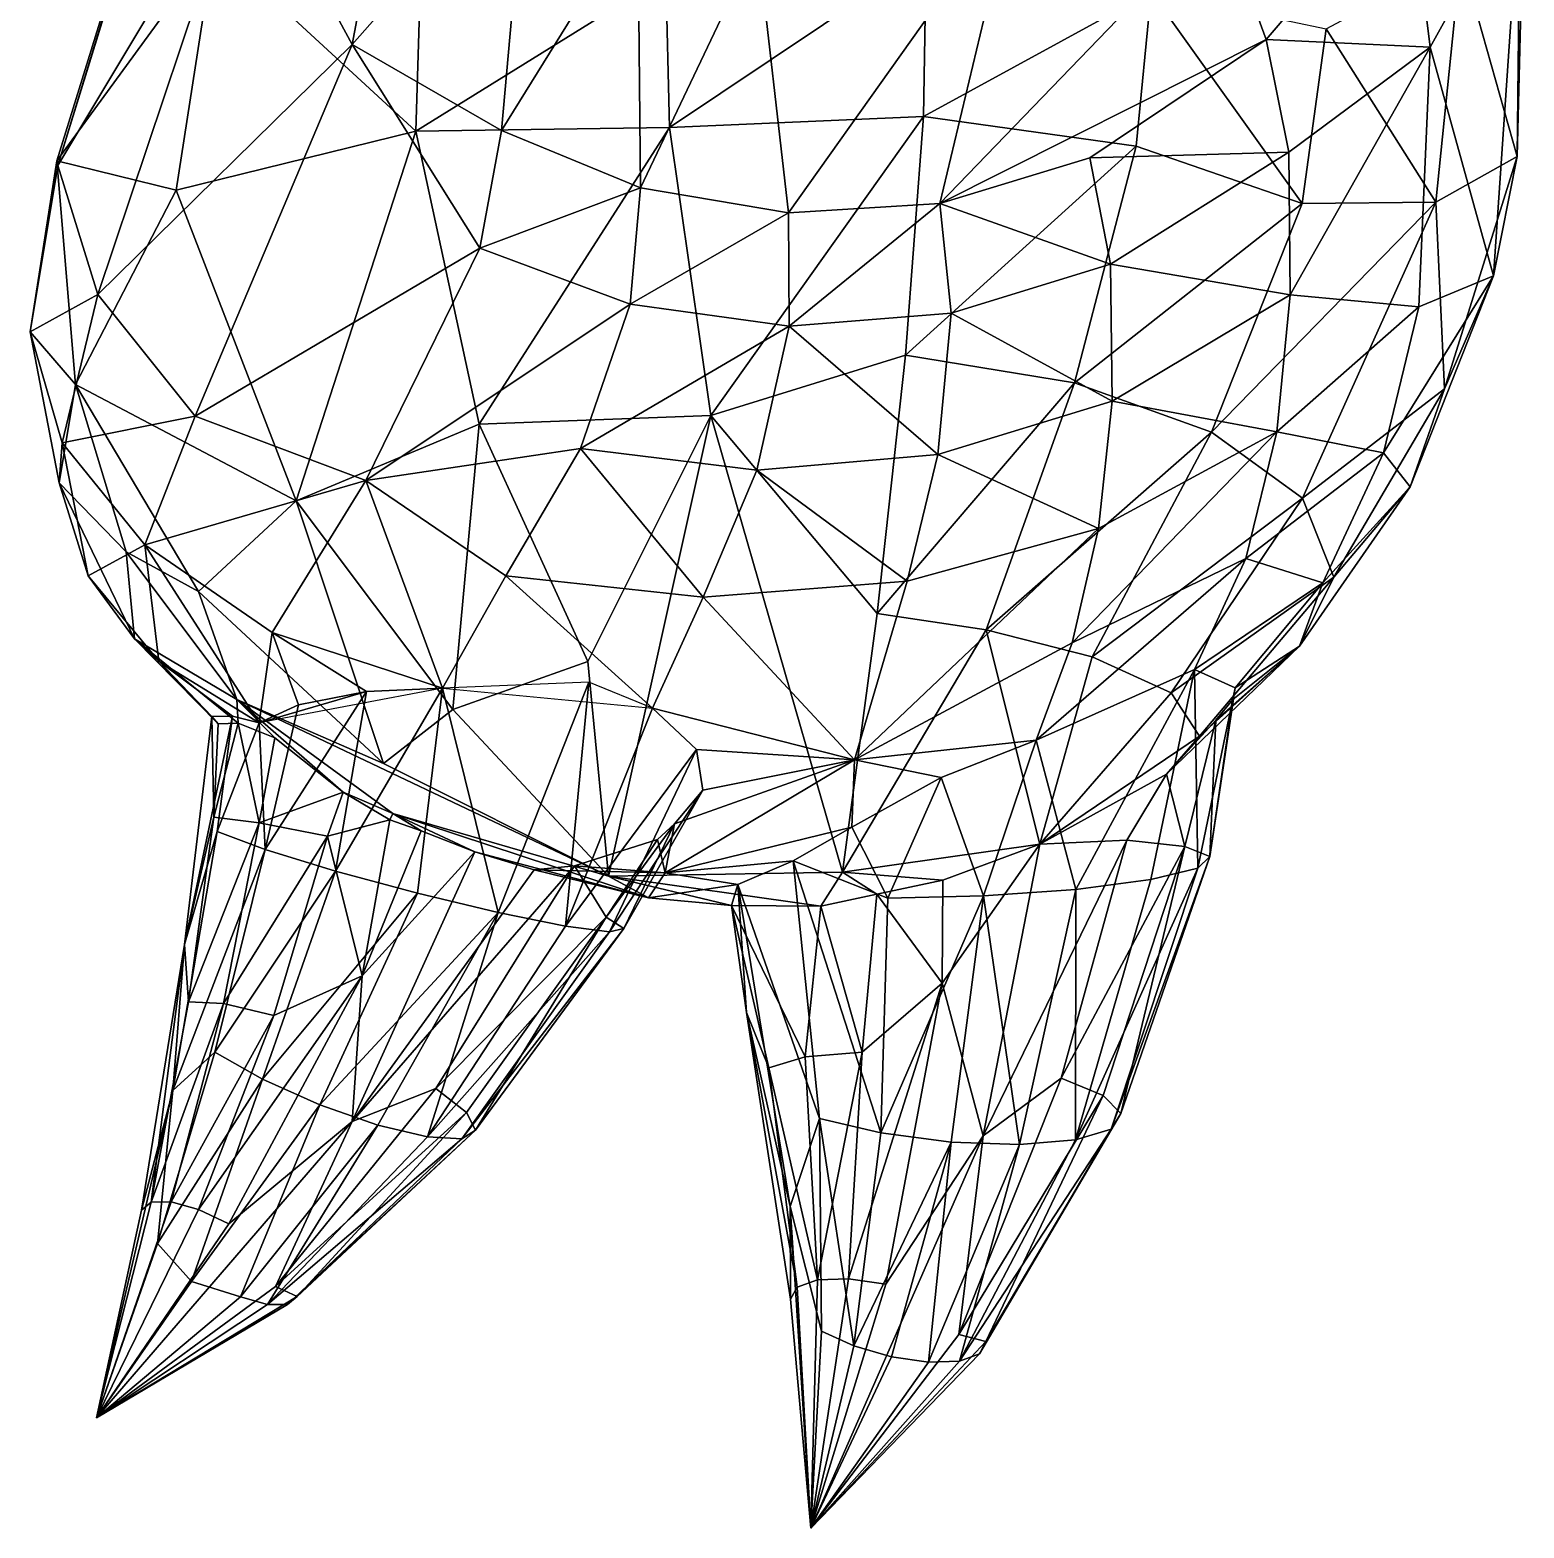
# Model space of a CAD drawing. Extents: x -1.1 to 1.1, y -4.3 to 7.3.
# Drawn here: x -0.6603 to -0.5127, y -1.9903 to -1.8422 of the extents above; entities that cross this region are included whole.
import ezdxf

# ---------------------------------------------------------------- set-up
doc = ezdxf.new("R2010")
doc.units = 0
doc.layers.add('T_REX$LWO', color=1, linetype='CONTINUOUS')

msp = doc.modelspace()

# ---------------------------------------------------------------- linework, layer by layer
at = {"layer": 'T_REX$LWO'}
for points in [[(-0.64223, -1.80533, 2.55709), (-0.65767, -1.85516, 2.55037), (-0.65756, -1.85564, 2.56248)], [(-0.65767, -1.85516, 2.55037), (-0.64223, -1.80533, 2.55709), (-0.64211, -1.83386, 2.53863)], [(-0.65756, -1.85564, 2.56248), (-0.643, -1.80841, 2.57454), (-0.64223, -1.80533, 2.55709)], [(-0.643, -1.80841, 2.57454), (-0.65756, -1.85564, 2.56248), (-0.63891, -1.82449, 2.5877)], [(-0.63891, -1.82449, 2.5877), (-0.6285, -1.84369, 2.59936), (-0.62242, -1.8116, 2.60108)], [(-0.62242, -1.8116, 2.60108), (-0.6285, -1.84369, 2.59936), (-0.61124, -1.8241, 2.60564)], [(-0.65362, -1.86838, 2.57241), (-0.63891, -1.82449, 2.5877), (-0.65756, -1.85564, 2.56248)], [(-0.63891, -1.82449, 2.5877), (-0.65362, -1.86838, 2.57241), (-0.6285, -1.84369, 2.59936)], [(-0.6285, -1.84369, 2.59936), (-0.61373, -1.85217, 2.60741), (-0.61124, -1.8241, 2.60564)], [(-0.61124, -1.8241, 2.60564), (-0.61373, -1.85217, 2.60741), (-0.60028, -1.83044, 2.60707)], [(-0.62145, -1.82741, 2.52496), (-0.6222, -1.85223, 2.51306), (-0.64211, -1.83386, 2.53863)], [(-0.6222, -1.85223, 2.51306), (-0.62145, -1.82741, 2.52496), (-0.5975, -1.8369, 2.50441)], [(-0.54276, -1.8307, 2.59555), (-0.53818, -1.84317, 2.59489), (-0.52414, -1.82672, 2.58456)], [(-0.52414, -1.82672, 2.58456), (-0.53818, -1.84317, 2.59489), (-0.52199, -1.84393, 2.57972)], [(-0.52414, -1.82672, 2.58456), (-0.52199, -1.84393, 2.57972), (-0.51309, -1.82791, 2.56626)], [(-0.51309, -1.82791, 2.56626), (-0.52199, -1.84393, 2.57972), (-0.51572, -1.86653, 2.55155)], [(-0.51272, -1.82702, 2.5495), (-0.51339, -1.85474, 2.54199), (-0.51897, -1.83502, 2.53351)], [(-0.51309, -1.82791, 2.56626), (-0.51572, -1.86653, 2.55155), (-0.51339, -1.85474, 2.54199)], [(-0.51272, -1.82702, 2.5495), (-0.51309, -1.82791, 2.56626), (-0.51339, -1.85474, 2.54199)], [(-0.58846, -1.83353, 2.60635), (-0.58539, -1.8603, 2.61071), (-0.56318, -1.82907, 2.60075)], [(-0.57043, -1.85938, 2.60813), (-0.56318, -1.82907, 2.60075), (-0.58539, -1.8603, 2.61071)], [(-0.56318, -1.82907, 2.60075), (-0.57043, -1.85938, 2.60813), (-0.54276, -1.8307, 2.59555)], [(-0.59999, -1.85783, 2.61061), (-0.60028, -1.83044, 2.60707), (-0.61373, -1.85217, 2.60741)], [(-0.60028, -1.83044, 2.60707), (-0.59999, -1.85783, 2.61061), (-0.58846, -1.83353, 2.60635)], [(-0.54276, -1.8307, 2.59555), (-0.57043, -1.85938, 2.60813), (-0.53818, -1.84317, 2.59489)], [(-0.58539, -1.8603, 2.61071), (-0.58846, -1.83353, 2.60635), (-0.59999, -1.85783, 2.61061)], [(-0.64211, -1.83386, 2.53863), (-0.64587, -1.85806, 2.53342), (-0.65767, -1.85516, 2.55037)], [(-0.64587, -1.85806, 2.53342), (-0.64211, -1.83386, 2.53863), (-0.6222, -1.85223, 2.51306)], [(-0.5975, -1.8369, 2.50441), (-0.57178, -1.83489, 2.49962), (-0.59715, -1.85187, 2.49708)], [(-0.57178, -1.83489, 2.49962), (-0.57205, -1.85078, 2.4908), (-0.59715, -1.85187, 2.49708)], [(-0.57178, -1.83489, 2.49962), (-0.54954, -1.83847, 2.50366), (-0.57205, -1.85078, 2.4908)], [(-0.51897, -1.83502, 2.53351), (-0.52142, -1.85924, 2.52412), (-0.53227, -1.84213, 2.5146)], [(-0.51897, -1.83502, 2.53351), (-0.51339, -1.85474, 2.54199), (-0.52142, -1.85924, 2.52412)], [(-0.5975, -1.8369, 2.50441), (-0.59715, -1.85187, 2.49708), (-0.6222, -1.85223, 2.51306)], [(-0.54954, -1.83847, 2.50366), (-0.55103, -1.85372, 2.49609), (-0.57205, -1.85078, 2.4908)], [(-0.55103, -1.85372, 2.49609), (-0.54954, -1.83847, 2.50366), (-0.53463, -1.85938, 2.50783)], [(-0.53227, -1.84213, 2.5146), (-0.53463, -1.85938, 2.50783), (-0.54954, -1.83847, 2.50366)], [(-0.53227, -1.84213, 2.5146), (-0.52142, -1.85924, 2.52412), (-0.53463, -1.85938, 2.50783)], [(-0.64401, -1.88041, 2.58067), (-0.6285, -1.84369, 2.59936), (-0.65362, -1.86838, 2.57241)], [(-0.6285, -1.84369, 2.59936), (-0.64401, -1.88041, 2.58067), (-0.61587, -1.86381, 2.60537)], [(-0.6285, -1.84369, 2.59936), (-0.61587, -1.86381, 2.60537), (-0.61373, -1.85217, 2.60741)], [(-0.57043, -1.85938, 2.60813), (-0.5556, -1.85488, 2.60331), (-0.53818, -1.84317, 2.59489)], [(-0.53818, -1.84317, 2.59489), (-0.5556, -1.85488, 2.60331), (-0.53595, -1.85432, 2.59216)], [(-0.53818, -1.84317, 2.59489), (-0.53595, -1.85432, 2.59216), (-0.52199, -1.84393, 2.57972)], [(-0.53595, -1.85432, 2.59216), (-0.53582, -1.8684, 2.58429), (-0.52199, -1.84393, 2.57972)], [(-0.52199, -1.84393, 2.57972), (-0.53582, -1.8684, 2.58429), (-0.5231, -1.8696, 2.56532)], [(-0.52199, -1.84393, 2.57972), (-0.5231, -1.8696, 2.56532), (-0.51572, -1.86653, 2.55155)], [(-0.59715, -1.85187, 2.49708), (-0.57205, -1.85078, 2.4908), (-0.59305, -1.88032, 2.49187)], [(-0.57383, -1.87436, 2.48772), (-0.59305, -1.88032, 2.49187), (-0.57205, -1.85078, 2.4908)], [(-0.57205, -1.85078, 2.4908), (-0.55103, -1.85372, 2.49609), (-0.57383, -1.87436, 2.48772)], [(-0.64587, -1.85806, 2.53342), (-0.6222, -1.85223, 2.51306), (-0.63402, -1.88876, 2.52046)], [(-0.61596, -1.88119, 2.50553), (-0.63402, -1.88876, 2.52046), (-0.6222, -1.85223, 2.51306)], [(-0.6222, -1.85223, 2.51306), (-0.59715, -1.85187, 2.49708), (-0.61596, -1.88119, 2.50553)], [(-0.59305, -1.88032, 2.49187), (-0.61596, -1.88119, 2.50553), (-0.59715, -1.85187, 2.49708)], [(-0.61373, -1.85217, 2.60741), (-0.61587, -1.86381, 2.60537), (-0.59999, -1.85783, 2.61061)], [(-0.55103, -1.85372, 2.49609), (-0.55712, -1.87712, 2.49188), (-0.57383, -1.87436, 2.48772)], [(-0.55103, -1.85372, 2.49609), (-0.53463, -1.85938, 2.50783), (-0.55712, -1.87712, 2.49188)], [(-0.5556, -1.85488, 2.60331), (-0.55356, -1.86539, 2.60156), (-0.53595, -1.85432, 2.59216)], [(-0.53595, -1.85432, 2.59216), (-0.55356, -1.86539, 2.60156), (-0.53582, -1.8684, 2.58429)], [(-0.65767, -1.85516, 2.55037), (-0.65581, -1.87726, 2.54492), (-0.66032, -1.87207, 2.55822)], [(-0.66032, -1.87207, 2.55822), (-0.65756, -1.85564, 2.56248), (-0.65767, -1.85516, 2.55037)], [(-0.65756, -1.85564, 2.56248), (-0.66032, -1.87207, 2.55822), (-0.65362, -1.86838, 2.57241)], [(-0.65581, -1.87726, 2.54492), (-0.65767, -1.85516, 2.55037), (-0.64587, -1.85806, 2.53342)], [(-0.5556, -1.85488, 2.60331), (-0.57043, -1.85938, 2.60813), (-0.55356, -1.86539, 2.60156)], [(-0.51339, -1.85474, 2.54199), (-0.52056, -1.8777, 2.53416), (-0.52142, -1.85924, 2.52412)], [(-0.51339, -1.85474, 2.54199), (-0.51572, -1.86653, 2.55155), (-0.52056, -1.8777, 2.53416)], [(-0.65581, -1.87726, 2.54492), (-0.64587, -1.85806, 2.53342), (-0.63402, -1.88876, 2.52046)], [(-0.60104, -1.86934, 2.60914), (-0.59999, -1.85783, 2.61061), (-0.61587, -1.86381, 2.60537)], [(-0.59999, -1.85783, 2.61061), (-0.60104, -1.86934, 2.60914), (-0.58539, -1.8603, 2.61071)], [(-0.58532, -1.8715, 2.6095), (-0.58539, -1.8603, 2.61071), (-0.60104, -1.86934, 2.60914)], [(-0.58539, -1.8603, 2.61071), (-0.58532, -1.8715, 2.6095), (-0.57043, -1.85938, 2.60813)], [(-0.5693, -1.87022, 2.60685), (-0.57043, -1.85938, 2.60813), (-0.58532, -1.8715, 2.6095)], [(-0.57043, -1.85938, 2.60813), (-0.5693, -1.87022, 2.60685), (-0.55356, -1.86539, 2.60156)], [(-0.53463, -1.85938, 2.50783), (-0.5436, -1.88198, 2.50133), (-0.55712, -1.87712, 2.49188)], [(-0.53463, -1.85938, 2.50783), (-0.52142, -1.85924, 2.52412), (-0.5436, -1.88198, 2.50133)], [(-0.52142, -1.85924, 2.52412), (-0.5346, -1.88851, 2.51268), (-0.5436, -1.88198, 2.50133)], [(-0.52142, -1.85924, 2.52412), (-0.52056, -1.8777, 2.53416), (-0.5346, -1.88851, 2.51268)], [(-0.62713, -1.88676, 2.5908), (-0.61587, -1.86381, 2.60537), (-0.64401, -1.88041, 2.58067)], [(-0.61587, -1.86381, 2.60537), (-0.62713, -1.88676, 2.5908), (-0.60104, -1.86934, 2.60914)], [(-0.55356, -1.86539, 2.60156), (-0.5693, -1.87022, 2.60685), (-0.5534, -1.87892, 2.59293)], [(-0.55356, -1.86539, 2.60156), (-0.5534, -1.87892, 2.59293), (-0.53582, -1.8684, 2.58429)], [(-0.51572, -1.86653, 2.55155), (-0.52661, -1.88402, 2.55583), (-0.52397, -1.88739, 2.54085)], [(-0.5231, -1.8696, 2.56532), (-0.52661, -1.88402, 2.55583), (-0.51572, -1.86653, 2.55155)], [(-0.51572, -1.86653, 2.55155), (-0.52397, -1.88739, 2.54085), (-0.52056, -1.8777, 2.53416)], [(-0.65714, -1.88302, 2.56485), (-0.65362, -1.86838, 2.57241), (-0.66032, -1.87207, 2.55822)], [(-0.65362, -1.86838, 2.57241), (-0.65714, -1.88302, 2.56485), (-0.64401, -1.88041, 2.58067)], [(-0.62713, -1.88676, 2.5908), (-0.60593, -1.8836, 2.60093), (-0.60104, -1.86934, 2.60914)], [(-0.60104, -1.86934, 2.60914), (-0.60593, -1.8836, 2.60093), (-0.58532, -1.8715, 2.6095)], [(-0.53582, -1.8684, 2.58429), (-0.5534, -1.87892, 2.59293), (-0.53715, -1.88195, 2.57373)], [(-0.53582, -1.8684, 2.58429), (-0.53715, -1.88195, 2.57373), (-0.5231, -1.8696, 2.56532)], [(-0.5693, -1.87022, 2.60685), (-0.58532, -1.8715, 2.6095), (-0.57063, -1.88417, 2.59823)], [(-0.57063, -1.88417, 2.59823), (-0.5534, -1.87892, 2.59293), (-0.5693, -1.87022, 2.60685)], [(-0.5231, -1.8696, 2.56532), (-0.53715, -1.88195, 2.57373), (-0.52661, -1.88402, 2.55583)], [(-0.66032, -1.87207, 2.55822), (-0.65745, -1.88697, 2.55121), (-0.65714, -1.88302, 2.56485)], [(-0.65745, -1.88697, 2.55121), (-0.66032, -1.87207, 2.55822), (-0.65581, -1.87726, 2.54492)], [(-0.60593, -1.8836, 2.60093), (-0.5885, -1.88574, 2.60103), (-0.58532, -1.8715, 2.6095)], [(-0.5885, -1.88574, 2.60103), (-0.57063, -1.88417, 2.59823), (-0.58532, -1.8715, 2.6095)], [(-0.57664, -1.89988, 2.48937), (-0.59305, -1.88032, 2.49187), (-0.57383, -1.87436, 2.48772)], [(-0.57383, -1.87436, 2.48772), (-0.55712, -1.87712, 2.49188), (-0.57664, -1.89988, 2.48937)], [(-0.65581, -1.87726, 2.54492), (-0.65082, -1.8938, 2.54074), (-0.65745, -1.88697, 2.55121)], [(-0.64366, -1.89772, 2.53176), (-0.65581, -1.87726, 2.54492), (-0.63402, -1.88876, 2.52046)], [(-0.65581, -1.87726, 2.54492), (-0.64366, -1.89772, 2.53176), (-0.65082, -1.8938, 2.54074)], [(-0.55712, -1.87712, 2.49188), (-0.56585, -1.9015, 2.49175), (-0.57664, -1.89988, 2.48937)], [(-0.55712, -1.87712, 2.49188), (-0.5436, -1.88198, 2.50133), (-0.56585, -1.9015, 2.49175)], [(-0.52056, -1.8777, 2.53416), (-0.53151, -1.89629, 2.52256), (-0.5346, -1.88851, 2.51268)], [(-0.52056, -1.8777, 2.53416), (-0.52397, -1.88739, 2.54085), (-0.53151, -1.89629, 2.52256)], [(-0.5534, -1.87892, 2.59293), (-0.57063, -1.88417, 2.59823), (-0.55477, -1.89149, 2.58071)], [(-0.5534, -1.87892, 2.59293), (-0.55477, -1.89149, 2.58071), (-0.53715, -1.88195, 2.57373)], [(-0.64897, -1.89311, 2.56981), (-0.64401, -1.88041, 2.58067), (-0.65714, -1.88302, 2.56485)], [(-0.64401, -1.88041, 2.58067), (-0.64897, -1.89311, 2.56981), (-0.62713, -1.88676, 2.5908)], [(-0.63402, -1.88876, 2.52046), (-0.61596, -1.88119, 2.50553), (-0.61854, -1.90939, 2.50841)], [(-0.60522, -1.90464, 2.4997), (-0.61854, -1.90939, 2.50841), (-0.61596, -1.88119, 2.50553)], [(-0.61596, -1.88119, 2.50553), (-0.59305, -1.88032, 2.49187), (-0.60522, -1.90464, 2.4997)], [(-0.60522, -1.90464, 2.4997), (-0.59305, -1.88032, 2.49187), (-0.60318, -1.92583, 2.5002)], [(-0.58004, -1.92546, 2.49349), (-0.60318, -1.92583, 2.5002), (-0.59305, -1.88032, 2.49187)], [(-0.59305, -1.88032, 2.49187), (-0.57664, -1.89988, 2.48937), (-0.58004, -1.92546, 2.49349)], [(-0.5436, -1.88198, 2.50133), (-0.55537, -1.90418, 2.49721), (-0.56585, -1.9015, 2.49175)], [(-0.54021, -1.89446, 2.56126), (-0.53715, -1.88195, 2.57373), (-0.55737, -1.90278, 2.56625)], [(-0.55477, -1.89149, 2.58071), (-0.55737, -1.90278, 2.56625), (-0.53715, -1.88195, 2.57373)], [(-0.5436, -1.88198, 2.50133), (-0.5346, -1.88851, 2.51268), (-0.55537, -1.90418, 2.49721)], [(-0.53715, -1.88195, 2.57373), (-0.54021, -1.89446, 2.56126), (-0.52661, -1.88402, 2.55583)], [(-0.65459, -1.89618, 2.55488), (-0.65714, -1.88302, 2.56485), (-0.65745, -1.88697, 2.55121)], [(-0.65714, -1.88302, 2.56485), (-0.65459, -1.89618, 2.55488), (-0.64897, -1.89311, 2.56981)], [(-0.62713, -1.88676, 2.5908), (-0.61332, -1.89618, 2.58909), (-0.60593, -1.8836, 2.60093)], [(-0.61332, -1.89618, 2.58909), (-0.59383, -1.89829, 2.58861), (-0.60593, -1.8836, 2.60093)], [(-0.5885, -1.88574, 2.60103), (-0.60593, -1.8836, 2.60093), (-0.59383, -1.89829, 2.58861)], [(-0.52661, -1.88402, 2.55583), (-0.54021, -1.89446, 2.56126), (-0.53259, -1.89685, 2.54485)], [(-0.52661, -1.88402, 2.55583), (-0.53259, -1.89685, 2.54485), (-0.52397, -1.88739, 2.54085)], [(-0.57063, -1.88417, 2.59823), (-0.5885, -1.88574, 2.60103), (-0.57365, -1.8967, 2.58565)], [(-0.57365, -1.8967, 2.58565), (-0.55477, -1.89149, 2.58071), (-0.57063, -1.88417, 2.59823)], [(-0.65001, -1.9024, 2.54426), (-0.65459, -1.89618, 2.55488), (-0.65745, -1.88697, 2.55121)], [(-0.65745, -1.88697, 2.55121), (-0.65082, -1.8938, 2.54074), (-0.65001, -1.9024, 2.54426)], [(-0.63639, -1.90176, 2.57338), (-0.62713, -1.88676, 2.5908), (-0.64897, -1.89311, 2.56981)], [(-0.63639, -1.90176, 2.57338), (-0.61956, -1.90728, 2.57478), (-0.62713, -1.88676, 2.5908)], [(-0.61332, -1.89618, 2.58909), (-0.62713, -1.88676, 2.5908), (-0.61956, -1.90728, 2.57478)], [(-0.59383, -1.89829, 2.58861), (-0.57365, -1.8967, 2.58565), (-0.5885, -1.88574, 2.60103)], [(-0.5346, -1.88851, 2.51268), (-0.54758, -1.90774, 2.50378), (-0.55537, -1.90418, 2.49721)], [(-0.5346, -1.88851, 2.51268), (-0.53151, -1.89629, 2.52256), (-0.54758, -1.90774, 2.50378)], [(-0.52397, -1.88739, 2.54085), (-0.53259, -1.89685, 2.54485), (-0.53489, -1.90313, 2.527)], [(-0.53489, -1.90313, 2.527), (-0.53151, -1.89629, 2.52256), (-0.52397, -1.88739, 2.54085)], [(-0.64366, -1.89772, 2.53176), (-0.63402, -1.88876, 2.52046), (-0.62538, -1.91472, 2.51497)], [(-0.61854, -1.90939, 2.50841), (-0.62538, -1.91472, 2.51497), (-0.63402, -1.88876, 2.52046)], [(-0.57365, -1.8967, 2.58565), (-0.57885, -1.91435, 2.56057), (-0.55477, -1.89149, 2.58071)], [(-0.57885, -1.91435, 2.56057), (-0.55737, -1.90278, 2.56625), (-0.55477, -1.89149, 2.58071)], [(-0.64759, -1.90461, 2.557), (-0.64897, -1.89311, 2.56981), (-0.65459, -1.89618, 2.55488)], [(-0.63989, -1.9084, 2.53102), (-0.65001, -1.9024, 2.54426), (-0.65082, -1.8938, 2.54074)], [(-0.65082, -1.8938, 2.54074), (-0.64366, -1.89772, 2.53176), (-0.63989, -1.9084, 2.53102)], [(-0.63767, -1.9107, 2.5594), (-0.63639, -1.90176, 2.57338), (-0.64897, -1.89311, 2.56981)], [(-0.64759, -1.90461, 2.557), (-0.63767, -1.9107, 2.5594), (-0.64897, -1.89311, 2.56981)], [(-0.56091, -1.9124, 2.55097), (-0.54529, -1.90542, 2.54769), (-0.54021, -1.89446, 2.56126)], [(-0.56091, -1.9124, 2.55097), (-0.54021, -1.89446, 2.56126), (-0.55737, -1.90278, 2.56625)], [(-0.54021, -1.89446, 2.56126), (-0.54529, -1.90542, 2.54769), (-0.53259, -1.89685, 2.54485)], [(-0.65459, -1.89618, 2.55488), (-0.65001, -1.9024, 2.54426), (-0.64759, -1.90461, 2.557)], [(-0.61956, -1.90728, 2.57478), (-0.59882, -1.90925, 2.57367), (-0.61332, -1.89618, 2.58909)], [(-0.59383, -1.89829, 2.58861), (-0.61332, -1.89618, 2.58909), (-0.59882, -1.90925, 2.57367)], [(-0.57365, -1.8967, 2.58565), (-0.59383, -1.89829, 2.58861), (-0.57885, -1.91435, 2.56057)], [(-0.53151, -1.89629, 2.52256), (-0.54478, -1.91201, 2.5095), (-0.54758, -1.90774, 2.50378)], [(-0.54529, -1.90542, 2.54769), (-0.54126, -1.90723, 2.53248), (-0.53259, -1.89685, 2.54485)], [(-0.53151, -1.89629, 2.52256), (-0.53489, -1.90313, 2.527), (-0.54478, -1.91201, 2.5095)], [(-0.53259, -1.89685, 2.54485), (-0.54126, -1.90723, 2.53248), (-0.53489, -1.90313, 2.527)], [(-0.62538, -1.91472, 2.51497), (-0.63989, -1.9084, 2.53102), (-0.64366, -1.89772, 2.53176)], [(-0.59882, -1.90925, 2.57367), (-0.57885, -1.91435, 2.56057), (-0.59383, -1.89829, 2.58861)], [(-0.56585, -1.9015, 2.49175), (-0.58004, -1.92546, 2.49349), (-0.57664, -1.89988, 2.48937)], [(-0.63767, -1.9107, 2.5594), (-0.6338, -1.90893, 2.56464), (-0.63639, -1.90176, 2.57338)], [(-0.61956, -1.90728, 2.57478), (-0.63639, -1.90176, 2.57338), (-0.62707, -1.90759, 2.57022)], [(-0.6338, -1.90893, 2.56464), (-0.62707, -1.90759, 2.57022), (-0.63639, -1.90176, 2.57338)], [(-0.58004, -1.92546, 2.49349), (-0.56585, -1.9015, 2.49175), (-0.56057, -1.92269, 2.50337)], [(-0.55537, -1.90418, 2.49721), (-0.56057, -1.92269, 2.50337), (-0.56585, -1.9015, 2.49175)], [(-0.64173, -1.91078, 2.54075), (-0.64235, -1.91007, 2.54571), (-0.65001, -1.9024, 2.54426)], [(-0.64235, -1.91007, 2.54571), (-0.64759, -1.90461, 2.557), (-0.65001, -1.9024, 2.54426)], [(-0.63989, -1.9084, 2.53102), (-0.63976, -1.91074, 2.53562), (-0.65001, -1.9024, 2.54426)], [(-0.63976, -1.91074, 2.53562), (-0.64173, -1.91078, 2.54075), (-0.65001, -1.9024, 2.54426)], [(-0.57885, -1.91435, 2.56057), (-0.56091, -1.9124, 2.55097), (-0.55737, -1.90278, 2.56625)], [(-0.54317, -1.91044, 2.52301), (-0.54804, -1.91577, 2.51177), (-0.53489, -1.90313, 2.527)], [(-0.54804, -1.91577, 2.51177), (-0.54478, -1.91201, 2.5095), (-0.53489, -1.90313, 2.527)], [(-0.5415, -1.9084, 2.52869), (-0.54317, -1.91044, 2.52301), (-0.53489, -1.90313, 2.527)], [(-0.5415, -1.9084, 2.52869), (-0.53489, -1.90313, 2.527), (-0.54126, -1.90723, 2.53248)], [(-0.64235, -1.91007, 2.54571), (-0.6403, -1.91004, 2.55535), (-0.64759, -1.90461, 2.557)], [(-0.6403, -1.91004, 2.55535), (-0.63767, -1.9107, 2.5594), (-0.64759, -1.90461, 2.557)], [(-0.61854, -1.90939, 2.50841), (-0.60522, -1.90464, 2.4997), (-0.60318, -1.92583, 2.5002)], [(-0.54758, -1.90774, 2.50378), (-0.56057, -1.92269, 2.50337), (-0.55537, -1.90418, 2.49721)], [(-0.54529, -1.90542, 2.54769), (-0.56091, -1.9124, 2.55097), (-0.55701, -1.92715, 2.54739)], [(-0.54529, -1.90542, 2.54769), (-0.55701, -1.92715, 2.54739), (-0.54958, -1.92618, 2.54391)], [(-0.54529, -1.90542, 2.54769), (-0.54958, -1.92618, 2.54391), (-0.54494, -1.92504, 2.53731)], [(-0.54126, -1.90723, 2.53248), (-0.54529, -1.90542, 2.54769), (-0.54494, -1.92504, 2.53731)], [(-0.61956, -1.90728, 2.57478), (-0.63767, -1.9107, 2.5594), (-0.62707, -1.90759, 2.57022)], [(-0.6338, -1.90893, 2.56464), (-0.62707, -1.90759, 2.57022), (-0.63767, -1.9107, 2.5594)], [(-0.62707, -1.90759, 2.57022), (-0.6371, -1.92321, 2.56265), (-0.63013, -1.92535, 2.56878)], [(-0.62707, -1.90759, 2.57022), (-0.6338, -1.90893, 2.56464), (-0.6371, -1.92321, 2.56265)], [(-0.61956, -1.90728, 2.57478), (-0.63013, -1.92535, 2.56878), (-0.62204, -1.92754, 2.57223)], [(-0.61956, -1.90728, 2.57478), (-0.62707, -1.90759, 2.57022), (-0.63013, -1.92535, 2.56878)], [(-0.61956, -1.90728, 2.57478), (-0.62204, -1.92754, 2.57223), (-0.61406, -1.92945, 2.57247)], [(-0.60511, -1.90668, 2.57648), (-0.61956, -1.90728, 2.57478), (-0.61406, -1.92945, 2.57247)], [(-0.60741, -1.93078, 2.56946), (-0.60511, -1.90668, 2.57648), (-0.61406, -1.92945, 2.57247)], [(-0.59882, -1.90925, 2.57367), (-0.60511, -1.90668, 2.57648), (-0.60741, -1.93078, 2.56946)], [(-0.54758, -1.90774, 2.50378), (-0.54478, -1.91201, 2.5095), (-0.56057, -1.92269, 2.50337)], [(-0.54494, -1.92504, 2.53731), (-0.54377, -1.9239, 2.5286), (-0.54126, -1.90723, 2.53248)], [(-0.5415, -1.9084, 2.52869), (-0.54126, -1.90723, 2.53248), (-0.54377, -1.9239, 2.5286)], [(-0.62448, -1.91965, 2.52136), (-0.62939, -1.91756, 2.52829), (-0.63989, -1.9084, 2.53102)], [(-0.62939, -1.91756, 2.52829), (-0.63612, -1.91219, 2.53083), (-0.63989, -1.9084, 2.53102)], [(-0.63612, -1.91219, 2.53083), (-0.63976, -1.91074, 2.53562), (-0.63989, -1.9084, 2.53102)], [(-0.60318, -1.92583, 2.5002), (-0.62448, -1.91965, 2.52136), (-0.63989, -1.9084, 2.53102)], [(-0.63989, -1.9084, 2.53102), (-0.62538, -1.91472, 2.51497), (-0.60318, -1.92583, 2.5002)], [(-0.6338, -1.90893, 2.56464), (-0.63767, -1.9107, 2.5594), (-0.6371, -1.92321, 2.56265)], [(-0.59447, -1.91332, 2.56569), (-0.59882, -1.90925, 2.57367), (-0.60741, -1.93078, 2.56946)], [(-0.59882, -1.90925, 2.57367), (-0.59447, -1.91332, 2.56569), (-0.57885, -1.91435, 2.56057)], [(-0.54317, -1.91044, 2.52301), (-0.5415, -1.9084, 2.52869), (-0.54377, -1.9239, 2.5286)], [(-0.64184, -1.92144, 2.55476), (-0.6403, -1.91004, 2.55535), (-0.64506, -1.93258, 2.54587)], [(-0.6403, -1.91004, 2.55535), (-0.64235, -1.91007, 2.54571), (-0.64506, -1.93258, 2.54587)], [(-0.64506, -1.93258, 2.54587), (-0.64235, -1.91007, 2.54571), (-0.64216, -1.92001, 2.53858)], [(-0.64173, -1.91078, 2.54075), (-0.64216, -1.92001, 2.53858), (-0.64235, -1.91007, 2.54571)], [(-0.64216, -1.92001, 2.53858), (-0.63976, -1.91074, 2.53562), (-0.63769, -1.92056, 2.53277)], [(-0.64173, -1.91078, 2.54075), (-0.63976, -1.91074, 2.53562), (-0.64216, -1.92001, 2.53858)], [(-0.63767, -1.9107, 2.5594), (-0.6403, -1.91004, 2.55535), (-0.64184, -1.92144, 2.55476)], [(-0.63767, -1.9107, 2.5594), (-0.64184, -1.92144, 2.55476), (-0.6371, -1.92321, 2.56265)], [(-0.63612, -1.91219, 2.53083), (-0.63769, -1.92056, 2.53277), (-0.63976, -1.91074, 2.53562)], [(-0.62538, -1.91472, 2.51497), (-0.61854, -1.90939, 2.50841), (-0.60318, -1.92583, 2.5002)], [(-0.54804, -1.91577, 2.51177), (-0.54317, -1.91044, 2.52301), (-0.54623, -1.92293, 2.51911)], [(-0.54623, -1.92293, 2.51911), (-0.54317, -1.91044, 2.52301), (-0.54377, -1.9239, 2.5286)], [(-0.63612, -1.91219, 2.53083), (-0.62939, -1.91756, 2.52829), (-0.63769, -1.92056, 2.53277)], [(-0.54478, -1.91201, 2.5095), (-0.54804, -1.91577, 2.51177), (-0.56057, -1.92269, 2.50337)], [(-0.60306, -1.93133, 2.56365), (-0.59447, -1.91332, 2.56569), (-0.60741, -1.93078, 2.56946)], [(-0.59384, -1.91734, 2.55859), (-0.59447, -1.91332, 2.56569), (-0.60306, -1.93133, 2.56365)], [(-0.59384, -1.91734, 2.55859), (-0.57885, -1.91435, 2.56057), (-0.59447, -1.91332, 2.56569)], [(-0.57029, -1.9161, 2.54859), (-0.56091, -1.9124, 2.55097), (-0.57885, -1.91435, 2.56057)], [(-0.57029, -1.9161, 2.54859), (-0.56613, -1.9278, 2.54724), (-0.56091, -1.9124, 2.55097)], [(-0.55701, -1.92715, 2.54739), (-0.56091, -1.9124, 2.55097), (-0.56613, -1.9278, 2.54724)], [(-0.57885, -1.91435, 2.56057), (-0.59757, -1.92552, 2.53819), (-0.57912, -1.921, 2.5424)], [(-0.57885, -1.91435, 2.56057), (-0.59666, -1.92068, 2.5508), (-0.59757, -1.92552, 2.53819)], [(-0.59384, -1.91734, 2.55859), (-0.59666, -1.92068, 2.5508), (-0.57885, -1.91435, 2.56057)], [(-0.57912, -1.921, 2.5424), (-0.57029, -1.9161, 2.54859), (-0.57885, -1.91435, 2.56057)], [(-0.57029, -1.9161, 2.54859), (-0.57912, -1.921, 2.5424), (-0.57558, -1.92803, 2.54347)], [(-0.57029, -1.9161, 2.54859), (-0.57558, -1.92803, 2.54347), (-0.56613, -1.9278, 2.54724)], [(-0.56057, -1.92269, 2.50337), (-0.54804, -1.91577, 2.51177), (-0.55196, -1.92228, 2.51028)], [(-0.55196, -1.92228, 2.51028), (-0.54804, -1.91577, 2.51177), (-0.54623, -1.92293, 2.51911)], [(-0.62939, -1.91756, 2.52829), (-0.63092, -1.92189, 2.52974), (-0.63769, -1.92056, 2.53277)], [(-0.62939, -1.91756, 2.52829), (-0.62478, -1.92029, 2.52876), (-0.63092, -1.92189, 2.52974)], [(-0.62478, -1.92029, 2.52876), (-0.62939, -1.91756, 2.52829), (-0.62448, -1.91965, 2.52136)], [(-0.60166, -1.93102, 2.55594), (-0.59384, -1.91734, 2.55859), (-0.60306, -1.93133, 2.56365)], [(-0.59666, -1.92068, 2.5508), (-0.59384, -1.91734, 2.55859), (-0.60166, -1.93102, 2.55594)], [(-0.62478, -1.92029, 2.52876), (-0.62448, -1.91965, 2.52136), (-0.62169, -1.92135, 2.52882)], [(-0.5992, -1.92798, 2.51804), (-0.61638, -1.92343, 2.53141), (-0.62448, -1.91965, 2.52136)], [(-0.61638, -1.92343, 2.53141), (-0.62169, -1.92135, 2.52882), (-0.62448, -1.91965, 2.52136)], [(-0.62448, -1.91965, 2.52136), (-0.60318, -1.92583, 2.5002), (-0.5992, -1.92798, 2.51804)], [(-0.64506, -1.93258, 2.54587), (-0.64216, -1.92001, 2.53858), (-0.64466, -1.93826, 2.53909)], [(-0.64216, -1.92001, 2.53858), (-0.63769, -1.92056, 2.53277), (-0.64466, -1.93826, 2.53909)], [(-0.64121, -1.93844, 2.53478), (-0.64466, -1.93826, 2.53909), (-0.63769, -1.92056, 2.53277)], [(-0.63769, -1.92056, 2.53277), (-0.63092, -1.92189, 2.52974), (-0.64121, -1.93844, 2.53478)], [(-0.63092, -1.92189, 2.52974), (-0.62478, -1.92029, 2.52876), (-0.6275, -1.9357, 2.53194)], [(-0.62478, -1.92029, 2.52876), (-0.62169, -1.92135, 2.52882), (-0.6275, -1.9357, 2.53194)], [(-0.60166, -1.93102, 2.55594), (-0.60341, -1.9299, 2.54748), (-0.59666, -1.92068, 2.5508)], [(-0.59834, -1.92221, 2.54738), (-0.59666, -1.92068, 2.5508), (-0.60341, -1.9299, 2.54748)], [(-0.59834, -1.92221, 2.54738), (-0.59757, -1.92552, 2.53819), (-0.59666, -1.92068, 2.5508)], [(-0.58492, -1.92433, 2.53642), (-0.57912, -1.921, 2.5424), (-0.59757, -1.92552, 2.53819)], [(-0.57912, -1.921, 2.5424), (-0.58492, -1.92433, 2.53642), (-0.57558, -1.92803, 2.54347)], [(-0.64622, -1.94703, 2.54939), (-0.64184, -1.92144, 2.55476), (-0.64506, -1.93258, 2.54587)], [(-0.6371, -1.92321, 2.56265), (-0.64184, -1.92144, 2.55476), (-0.64622, -1.94703, 2.54939)], [(-0.63624, -1.93962, 2.5325), (-0.64121, -1.93844, 2.53478), (-0.63092, -1.92189, 2.52974)], [(-0.63092, -1.92189, 2.52974), (-0.6275, -1.9357, 2.53194), (-0.63624, -1.93962, 2.5325)], [(-0.62169, -1.92135, 2.52882), (-0.61638, -1.92343, 2.53141), (-0.6275, -1.9357, 2.53194)], [(-0.60654, -1.92482, 2.53931), (-0.59834, -1.92221, 2.54738), (-0.60341, -1.9299, 2.54748)], [(-0.59834, -1.92221, 2.54738), (-0.60654, -1.92482, 2.53931), (-0.59757, -1.92552, 2.53819)], [(-0.56057, -1.92269, 2.50337), (-0.55196, -1.92228, 2.51028), (-0.56615, -1.95151, 2.50515)], [(-0.55196, -1.92228, 2.51028), (-0.55845, -1.94581, 2.5097), (-0.56615, -1.95151, 2.50515)], [(-0.55196, -1.92228, 2.51028), (-0.54623, -1.92293, 2.51911), (-0.55845, -1.94581, 2.5097)], [(-0.64207, -1.94325, 2.55665), (-0.6371, -1.92321, 2.56265), (-0.64622, -1.94703, 2.54939)], [(-0.63013, -1.92535, 2.56878), (-0.6371, -1.92321, 2.56265), (-0.64207, -1.94325, 2.55665)], [(-0.61638, -1.92343, 2.53141), (-0.61051, -1.92523, 2.53532), (-0.62849, -1.95008, 2.53543)], [(-0.6275, -1.9357, 2.53194), (-0.61638, -1.92343, 2.53141), (-0.62849, -1.95008, 2.53543)], [(-0.61051, -1.92523, 2.53532), (-0.61638, -1.92343, 2.53141), (-0.5992, -1.92798, 2.51804)], [(-0.56057, -1.92269, 2.50337), (-0.57015, -1.92623, 2.50005), (-0.58004, -1.92546, 2.49349)], [(-0.57015, -1.92623, 2.50005), (-0.56057, -1.92269, 2.50337), (-0.57021, -1.93641, 2.5016)], [(-0.57021, -1.93641, 2.5016), (-0.56057, -1.92269, 2.50337), (-0.56615, -1.95151, 2.50515)], [(-0.54623, -1.92293, 2.51911), (-0.55429, -1.94753, 2.51607), (-0.55845, -1.94581, 2.5097)], [(-0.55429, -1.94753, 2.51607), (-0.54623, -1.92293, 2.51911), (-0.55256, -1.9493, 2.52298)], [(-0.55256, -1.9493, 2.52298), (-0.54377, -1.9239, 2.5286), (-0.55351, -1.95083, 2.52936)], [(-0.54494, -1.92504, 2.53731), (-0.55351, -1.95083, 2.52936), (-0.54377, -1.9239, 2.5286)], [(-0.54377, -1.9239, 2.5286), (-0.55256, -1.9493, 2.52298), (-0.54623, -1.92293, 2.51911)], [(-0.63735, -1.9459, 2.56107), (-0.63013, -1.92535, 2.56878), (-0.64207, -1.94325, 2.55665)], [(-0.62204, -1.92754, 2.57223), (-0.63013, -1.92535, 2.56878), (-0.63735, -1.9459, 2.56107)], [(-0.61051, -1.92523, 2.53532), (-0.60654, -1.92482, 2.53931), (-0.62849, -1.95008, 2.53543)], [(-0.62021, -1.94681, 2.53945), (-0.62849, -1.95008, 2.53543), (-0.60654, -1.92482, 2.53931)], [(-0.60654, -1.92482, 2.53931), (-0.60341, -1.9299, 2.54748), (-0.62021, -1.94681, 2.53945)], [(-0.60654, -1.92482, 2.53931), (-0.61051, -1.92523, 2.53532), (-0.59757, -1.92552, 2.53819)], [(-0.5992, -1.92798, 2.51804), (-0.59757, -1.92552, 2.53819), (-0.61051, -1.92523, 2.53532)], [(-0.58004, -1.92546, 2.49349), (-0.58219, -1.92882, 2.50153), (-0.60318, -1.92583, 2.5002)], [(-0.5904, -1.92666, 2.5263), (-0.59757, -1.92552, 2.53819), (-0.5992, -1.92798, 2.51804)], [(-0.5904, -1.92666, 2.5263), (-0.58492, -1.92433, 2.53642), (-0.59757, -1.92552, 2.53819)], [(-0.58492, -1.92433, 2.53642), (-0.5904, -1.92666, 2.5263), (-0.58233, -1.94979, 2.5294)], [(-0.57558, -1.92803, 2.54347), (-0.58492, -1.92433, 2.53642), (-0.57626, -1.95121, 2.53427)], [(-0.58492, -1.92433, 2.53642), (-0.58233, -1.94979, 2.5294), (-0.57626, -1.95121, 2.53427)], [(-0.58219, -1.92882, 2.50153), (-0.58004, -1.92546, 2.49349), (-0.57666, -1.92763, 2.50022)], [(-0.57015, -1.92623, 2.50005), (-0.57666, -1.92763, 2.50022), (-0.58004, -1.92546, 2.49349)], [(-0.55351, -1.95083, 2.52936), (-0.54494, -1.92504, 2.53731), (-0.55703, -1.95191, 2.53424)], [(-0.54958, -1.92618, 2.54391), (-0.55703, -1.95191, 2.53424), (-0.54494, -1.92504, 2.53731)], [(-0.58219, -1.92882, 2.50153), (-0.591, -1.92873, 2.51013), (-0.60318, -1.92583, 2.5002)], [(-0.591, -1.92873, 2.51013), (-0.5992, -1.92798, 2.51804), (-0.60318, -1.92583, 2.5002)], [(-0.591, -1.92873, 2.51013), (-0.5904, -1.92666, 2.5263), (-0.5992, -1.92798, 2.51804)], [(-0.5904, -1.92666, 2.5263), (-0.591, -1.92873, 2.51013), (-0.58952, -1.93931, 2.51749)], [(-0.58233, -1.94979, 2.5294), (-0.5904, -1.92666, 2.5263), (-0.58522, -1.95848, 2.51987)], [(-0.5904, -1.92666, 2.5263), (-0.58952, -1.93931, 2.51749), (-0.58522, -1.95848, 2.51987)], [(-0.57666, -1.92763, 2.50022), (-0.57015, -1.92623, 2.50005), (-0.57021, -1.93641, 2.5016)], [(-0.54958, -1.92618, 2.54391), (-0.55701, -1.92715, 2.54739), (-0.55703, -1.95191, 2.53424)], [(-0.63169, -1.94843, 2.56351), (-0.62204, -1.92754, 2.57223), (-0.63735, -1.9459, 2.56107)], [(-0.61406, -1.92945, 2.57247), (-0.62204, -1.92754, 2.57223), (-0.63169, -1.94843, 2.56351)], [(-0.58219, -1.92882, 2.50153), (-0.57666, -1.92763, 2.50022), (-0.57812, -1.94324, 2.50221)], [(-0.57666, -1.92763, 2.50022), (-0.57021, -1.93641, 2.5016), (-0.57812, -1.94324, 2.50221)], [(-0.56932, -1.95211, 2.5369), (-0.56613, -1.9278, 2.54724), (-0.57626, -1.95121, 2.53427)], [(-0.57558, -1.92803, 2.54347), (-0.57626, -1.95121, 2.53427), (-0.56613, -1.9278, 2.54724)], [(-0.56613, -1.9278, 2.54724), (-0.56932, -1.95211, 2.5369), (-0.56257, -1.95236, 2.53689)], [(-0.55701, -1.92715, 2.54739), (-0.56613, -1.9278, 2.54724), (-0.56257, -1.95236, 2.53689)], [(-0.55701, -1.92715, 2.54739), (-0.56257, -1.95236, 2.53689), (-0.55703, -1.95191, 2.53424)], [(-0.62596, -1.95043, 2.5636), (-0.61406, -1.92945, 2.57247), (-0.63169, -1.94843, 2.56351)], [(-0.62596, -1.95043, 2.5636), (-0.62104, -1.95161, 2.56132), (-0.61406, -1.92945, 2.57247)], [(-0.60741, -1.93078, 2.56946), (-0.61406, -1.92945, 2.57247), (-0.62104, -1.95161, 2.56132)], [(-0.61721, -1.94919, 2.54519), (-0.62021, -1.94681, 2.53945), (-0.60341, -1.9299, 2.54748)], [(-0.61721, -1.94919, 2.54519), (-0.60341, -1.9299, 2.54748), (-0.61631, -1.95094, 2.55136)], [(-0.60341, -1.9299, 2.54748), (-0.60166, -1.93102, 2.55594), (-0.61631, -1.95094, 2.55136)], [(-0.58952, -1.93931, 2.51749), (-0.591, -1.92873, 2.51013), (-0.58734, -1.94477, 2.50976)], [(-0.591, -1.92873, 2.51013), (-0.58375, -1.94369, 2.50487), (-0.58734, -1.94477, 2.50976)], [(-0.591, -1.92873, 2.51013), (-0.58219, -1.92882, 2.50153), (-0.58375, -1.94369, 2.50487)], [(-0.58375, -1.94369, 2.50487), (-0.58219, -1.92882, 2.50153), (-0.57812, -1.94324, 2.50221)], [(-0.60306, -1.93133, 2.56365), (-0.60741, -1.93078, 2.56946), (-0.62104, -1.95161, 2.56132)], [(-0.61765, -1.95179, 2.55702), (-0.60306, -1.93133, 2.56365), (-0.62104, -1.95161, 2.56132)], [(-0.61631, -1.95094, 2.55136), (-0.60166, -1.93102, 2.55594), (-0.61765, -1.95179, 2.55702)], [(-0.60166, -1.93102, 2.55594), (-0.60306, -1.93133, 2.56365), (-0.61765, -1.95179, 2.55702)], [(-0.64932, -1.95883, 2.54089), (-0.64506, -1.93258, 2.54587), (-0.64836, -1.95804, 2.53785)], [(-0.64622, -1.94703, 2.54939), (-0.64506, -1.93258, 2.54587), (-0.64932, -1.95883, 2.54089)], [(-0.64506, -1.93258, 2.54587), (-0.64466, -1.93826, 2.53909), (-0.64836, -1.95804, 2.53785)], [(-0.64067, -1.96018, 2.53417), (-0.64368, -1.95877, 2.53421), (-0.6275, -1.9357, 2.53194)], [(-0.63624, -1.93962, 2.5325), (-0.6275, -1.9357, 2.53194), (-0.64368, -1.95877, 2.53421)], [(-0.6275, -1.9357, 2.53194), (-0.62849, -1.95008, 2.53543), (-0.64067, -1.96018, 2.53417)], [(-0.57812, -1.94324, 2.50221), (-0.57021, -1.93641, 2.5016), (-0.57945, -1.96562, 2.5038)], [(-0.57021, -1.93641, 2.5016), (-0.57578, -1.96614, 2.50367), (-0.57945, -1.96562, 2.5038)], [(-0.57021, -1.93641, 2.5016), (-0.56615, -1.95151, 2.50515), (-0.57578, -1.96614, 2.50367)], [(-0.64466, -1.93826, 2.53909), (-0.64121, -1.93844, 2.53478), (-0.64836, -1.95804, 2.53785)], [(-0.64638, -1.95802, 2.53551), (-0.64836, -1.95804, 2.53785), (-0.64121, -1.93844, 2.53478)], [(-0.64121, -1.93844, 2.53478), (-0.63624, -1.93962, 2.5325), (-0.64638, -1.95802, 2.53551)], [(-0.64368, -1.95877, 2.53421), (-0.64638, -1.95802, 2.53551), (-0.63624, -1.93962, 2.5325)], [(-0.58952, -1.93931, 2.51749), (-0.58518, -1.96765, 2.5114), (-0.58522, -1.95848, 2.51987)], [(-0.58518, -1.96765, 2.5114), (-0.58952, -1.93931, 2.51749), (-0.58454, -1.96644, 2.50798)], [(-0.58734, -1.94477, 2.50976), (-0.58454, -1.96644, 2.50798), (-0.58952, -1.93931, 2.51749)], [(-0.64773, -1.96214, 2.54716), (-0.64207, -1.94325, 2.55665), (-0.64622, -1.94703, 2.54939)], [(-0.63735, -1.9459, 2.56107), (-0.64207, -1.94325, 2.55665), (-0.64773, -1.96214, 2.54716)], [(-0.58375, -1.94369, 2.50487), (-0.57812, -1.94324, 2.50221), (-0.58253, -1.96572, 2.50531)], [(-0.57812, -1.94324, 2.50221), (-0.57945, -1.96562, 2.5038), (-0.58253, -1.96572, 2.50531)], [(-0.58375, -1.94369, 2.50487), (-0.58253, -1.96572, 2.50531), (-0.58734, -1.94477, 2.50976)], [(-0.58454, -1.96644, 2.50798), (-0.58734, -1.94477, 2.50976), (-0.58253, -1.96572, 2.50531)], [(-0.64436, -1.96588, 2.54976), (-0.63735, -1.9459, 2.56107), (-0.64773, -1.96214, 2.54716)], [(-0.63169, -1.94843, 2.56351), (-0.63735, -1.9459, 2.56107), (-0.64436, -1.96588, 2.54976)], [(-0.55845, -1.94581, 2.5097), (-0.56856, -1.97112, 2.50864), (-0.56615, -1.95151, 2.50515)], [(-0.55845, -1.94581, 2.5097), (-0.55429, -1.94753, 2.51607), (-0.56856, -1.97112, 2.50864)], [(-0.64622, -1.94703, 2.54939), (-0.64932, -1.95883, 2.54089), (-0.65374, -1.97937, 2.53435)], [(-0.64773, -1.96214, 2.54716), (-0.64622, -1.94703, 2.54939), (-0.65374, -1.97937, 2.53435)], [(-0.62021, -1.94681, 2.53945), (-0.61721, -1.94919, 2.54519), (-0.63608, -1.96637, 2.53874)], [(-0.63608, -1.96637, 2.53874), (-0.62849, -1.95008, 2.53543), (-0.62021, -1.94681, 2.53945)], [(-0.56856, -1.97112, 2.50864), (-0.55429, -1.94753, 2.51607), (-0.56588, -1.97182, 2.51442)], [(-0.55256, -1.9493, 2.52298), (-0.56588, -1.97182, 2.51442), (-0.55429, -1.94753, 2.51607)], [(-0.64436, -1.96588, 2.54976), (-0.63954, -1.96742, 2.55061), (-0.63169, -1.94843, 2.56351)], [(-0.62596, -1.95043, 2.5636), (-0.63169, -1.94843, 2.56351), (-0.63954, -1.96742, 2.55061)], [(-0.63608, -1.96637, 2.53874), (-0.61721, -1.94919, 2.54519), (-0.63394, -1.96736, 2.54393)], [(-0.61721, -1.94919, 2.54519), (-0.61631, -1.95094, 2.55136), (-0.63394, -1.96736, 2.54393)], [(-0.62849, -1.95008, 2.53543), (-0.63608, -1.96637, 2.53874), (-0.65374, -1.97937, 2.53435)], [(-0.64067, -1.96018, 2.53417), (-0.62849, -1.95008, 2.53543), (-0.65374, -1.97937, 2.53435)], [(-0.63954, -1.96742, 2.55061), (-0.63685, -1.96817, 2.54931), (-0.62596, -1.95043, 2.5636)], [(-0.62104, -1.95161, 2.56132), (-0.62596, -1.95043, 2.5636), (-0.63685, -1.96817, 2.54931)], [(-0.58233, -1.94979, 2.5294), (-0.58522, -1.95848, 2.51987), (-0.58214, -1.9708, 2.51837)], [(-0.57626, -1.95121, 2.53427), (-0.58233, -1.94979, 2.5294), (-0.57894, -1.97225, 2.52086)], [(-0.58233, -1.94979, 2.5294), (-0.58214, -1.9708, 2.51837), (-0.57894, -1.97225, 2.52086)], [(-0.56588, -1.97182, 2.51442), (-0.55256, -1.9493, 2.52298), (-0.56651, -1.97303, 2.51783)], [(-0.55351, -1.95083, 2.52936), (-0.56651, -1.97303, 2.51783), (-0.55256, -1.9493, 2.52298)], [(-0.61765, -1.95179, 2.55702), (-0.62104, -1.95161, 2.56132), (-0.63685, -1.96817, 2.54931)], [(-0.63489, -1.96815, 2.54697), (-0.61765, -1.95179, 2.55702), (-0.63685, -1.96817, 2.54931)], [(-0.63394, -1.96736, 2.54393), (-0.61631, -1.95094, 2.55136), (-0.63489, -1.96815, 2.54697)], [(-0.61631, -1.95094, 2.55136), (-0.61765, -1.95179, 2.55702), (-0.63489, -1.96815, 2.54697)], [(-0.57578, -1.96614, 2.50367), (-0.56615, -1.95151, 2.50515), (-0.58319, -1.99025, 2.50372)], [(-0.56615, -1.95151, 2.50515), (-0.56856, -1.97112, 2.50864), (-0.58319, -1.99025, 2.50372)], [(-0.57626, -1.95121, 2.53427), (-0.57894, -1.97225, 2.52086), (-0.56932, -1.95211, 2.5369)], [(-0.57522, -1.97332, 2.52214), (-0.56932, -1.95211, 2.5369), (-0.57894, -1.97225, 2.52086)], [(-0.56932, -1.95211, 2.5369), (-0.57522, -1.97332, 2.52214), (-0.57156, -1.97385, 2.52201)], [(-0.56257, -1.95236, 2.53689), (-0.56932, -1.95211, 2.5369), (-0.57156, -1.97385, 2.52201)], [(-0.56651, -1.97303, 2.51783), (-0.55351, -1.95083, 2.52936), (-0.5685, -1.97375, 2.5205)], [(-0.55703, -1.95191, 2.53424), (-0.5685, -1.97375, 2.5205), (-0.55351, -1.95083, 2.52936)], [(-0.55703, -1.95191, 2.53424), (-0.56257, -1.95236, 2.53689), (-0.5685, -1.97375, 2.5205)], [(-0.56257, -1.95236, 2.53689), (-0.57156, -1.97385, 2.52201), (-0.5685, -1.97375, 2.5205)], [(-0.64638, -1.95802, 2.53551), (-0.64368, -1.95877, 2.53421), (-0.65374, -1.97937, 2.53435)], [(-0.64836, -1.95804, 2.53785), (-0.64638, -1.95802, 2.53551), (-0.65374, -1.97937, 2.53435)], [(-0.64932, -1.95883, 2.54089), (-0.64836, -1.95804, 2.53785), (-0.65374, -1.97937, 2.53435)], [(-0.64368, -1.95877, 2.53421), (-0.64067, -1.96018, 2.53417), (-0.65374, -1.97937, 2.53435)], [(-0.58214, -1.9708, 2.51837), (-0.58522, -1.95848, 2.51987), (-0.58319, -1.99025, 2.50372)], [(-0.58522, -1.95848, 2.51987), (-0.58518, -1.96765, 2.5114), (-0.58319, -1.99025, 2.50372)], [(-0.64436, -1.96588, 2.54976), (-0.64773, -1.96214, 2.54716), (-0.65374, -1.97937, 2.53435)], [(-0.63954, -1.96742, 2.55061), (-0.64436, -1.96588, 2.54976), (-0.65374, -1.97937, 2.53435)], [(-0.63608, -1.96637, 2.53874), (-0.63394, -1.96736, 2.54393), (-0.65374, -1.97937, 2.53435)], [(-0.58518, -1.96765, 2.5114), (-0.58454, -1.96644, 2.50798), (-0.58319, -1.99025, 2.50372)], [(-0.58454, -1.96644, 2.50798), (-0.58253, -1.96572, 2.50531), (-0.58319, -1.99025, 2.50372)], [(-0.58253, -1.96572, 2.50531), (-0.57945, -1.96562, 2.5038), (-0.58319, -1.99025, 2.50372)], [(-0.57945, -1.96562, 2.5038), (-0.57578, -1.96614, 2.50367), (-0.58319, -1.99025, 2.50372)], [(-0.63394, -1.96736, 2.54393), (-0.63489, -1.96815, 2.54697), (-0.65374, -1.97937, 2.53435)], [(-0.63685, -1.96817, 2.54931), (-0.63954, -1.96742, 2.55061), (-0.65374, -1.97937, 2.53435)], [(-0.63489, -1.96815, 2.54697), (-0.63685, -1.96817, 2.54931), (-0.65374, -1.97937, 2.53435)], [(-0.57894, -1.97225, 2.52086), (-0.58214, -1.9708, 2.51837), (-0.58319, -1.99025, 2.50372)], [(-0.56856, -1.97112, 2.50864), (-0.56588, -1.97182, 2.51442), (-0.58319, -1.99025, 2.50372)], [(-0.56588, -1.97182, 2.51442), (-0.56651, -1.97303, 2.51783), (-0.58319, -1.99025, 2.50372)], [(-0.57522, -1.97332, 2.52214), (-0.57894, -1.97225, 2.52086), (-0.58319, -1.99025, 2.50372)], [(-0.56651, -1.97303, 2.51783), (-0.5685, -1.97375, 2.5205), (-0.58319, -1.99025, 2.50372)], [(-0.57156, -1.97385, 2.52201), (-0.57522, -1.97332, 2.52214), (-0.58319, -1.99025, 2.50372)], [(-0.5685, -1.97375, 2.5205), (-0.57156, -1.97385, 2.52201), (-0.58319, -1.99025, 2.50372)]]:
    msp.add_3dface(points, dxfattribs=at)

doc.saveas('drawing.dxf')
